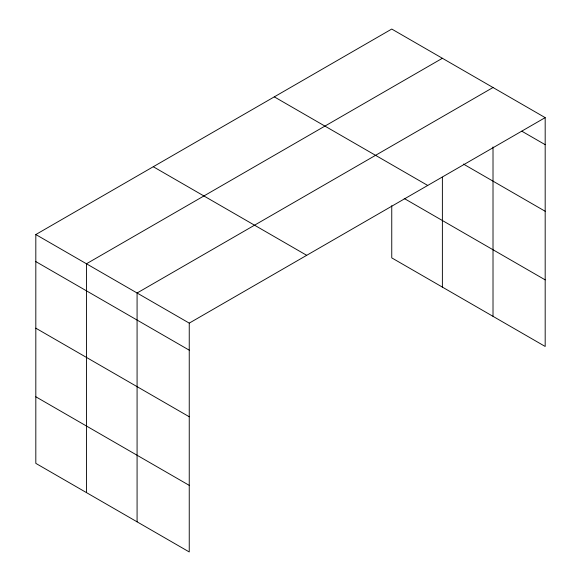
<?xml version="1.0" encoding="UTF-8"?>
<svg xmlns="http://www.w3.org/2000/svg" width="581" height="581" viewBox="0 0 581 581"><rect width="100%" height="100%" fill="white"/><g stroke="black" fill="none" stroke-linecap="round" stroke-linejoin="round"><path stroke-width="0.87" d="M35.819 234.542L189.246 323.123L189.246 551.95L35.819 463.369L35.819 234.542L391.754 29.05L545.181 117.631L545.181 346.458L391.754 257.877L391.754 205.681M442.381 58.282L86.453 263.774L86.453 492.601M493.015 87.513L137.08 293.006L137.08 521.832M189.246 323.123L545.181 117.631M521.825 131.197L545.181 144.676M463.413 164.06L545.181 211.266M274.297 96.86L427.725 185.448M404.216 198.484L545.181 279.868M153.275 166.732L306.703 255.313M35.819 261.595L189.246 350.176M35.819 328.178L189.246 416.759M35.819 396.779L189.246 485.367M493.015 146.957L493.015 316.34M442.381 177.19L442.381 287.108"/></g></svg>
